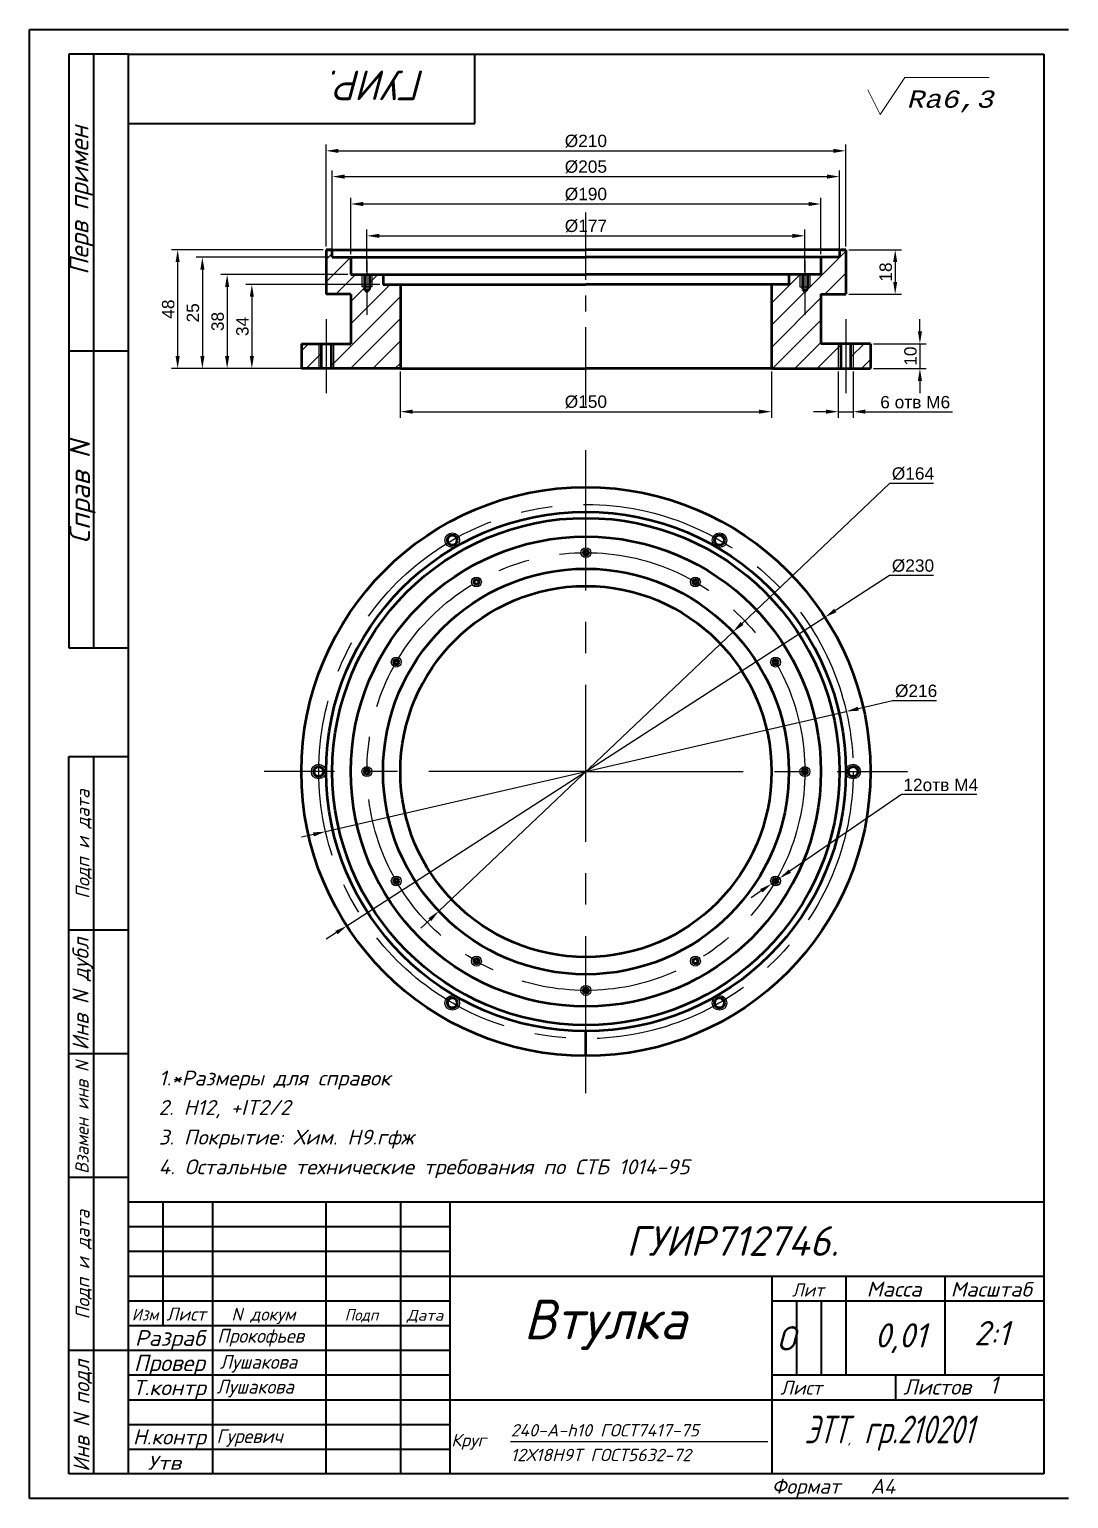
# Model space of a CAD drawing. Header units: millimetres. Extents: x 10739 to 32134, y 609 to 16625.
# Drawn here: x 28827.8 to 29037.8, y 2745.9 to 3042.9 of the extents above; entities that cross this region are included whole.
import ezdxf
from ezdxf.enums import TextEntityAlignment as Align

# ---------------------------------------------------------------- set-up
doc = ezdxf.new("R2010")
doc.units = ezdxf.units.MM
doc.linetypes.add('CENTER', pattern=[50.8, 31.75, -6.35, 6.35, -6.35])
doc.layers.add('1', color=2, linetype='Continuous')
doc.layers.add('разм', color=3, linetype='Continuous')
for name, color, linetype, lineweight in [('2', 1, 'Continuous', 60), ('разьеры', 10, 'Continuous', 25), ('тонкая-текст-02', 4, 'Continuous', 20)]:
    doc.layers.add(name, color=color, linetype=linetype, lineweight=lineweight)
doc.styles.add('6', font='cour.ttf', dxfattribs={"oblique": 15, "height": 3.5})
doc.styles.add('ADRF1', font='romans', dxfattribs={"oblique": 15})
doc.styles.add('ISOCPEUR', font='isocpeur.ttf', dxfattribs={"oblique": 15})
doc.styles.get("Standard").update_dxf_attribs({"font": 'arial.ttf'})
doc.dimstyles.new('ISO-25', dxfattribs={"dimtxt": 2.5, "dimasz": 2.5, "dimexe": 1.25, "dimexo": 0.625, "dimtad": 1, "dimtxsty": 'Standard', "dimcen": 2.5, "dimadec": 0, "dimazin": 0, "dimtfac": 1, "dimtmove": 0, "dimatfit": 3, "dimfxl": 1, "dimarcsym": 0})
doc.dimstyles.new('СВОЙ', dxfattribs={"dimtxt": 2.5, "dimasz": 2.5, "dimexe": 1.25, "dimexo": 0.625, "dimtad": 1, "dimtoh": 1, "dimtxsty": 'Standard', "dimcen": 2.5, "dimclrd": 256, "dimclre": 256, "dimadec": 0, "dimazin": 0, "dimtfac": 1, "dimtmove": 0, "dimatfit": 3, "dimfxl": 1, "dimarcsym": 0})
pattern_1 = [(45, (0, 3.2024), (-2.24506403, 2.24506403), [])]

# ---------------------------------------------------------------- blocks, each defined once
blk = doc.blocks.new('*D152')
at = {"layer": 'Defpoints', "color": 0, "lineweight": 25, "transparency": 16777216}
for p in [(28992.74, 3018.36), (28887.74, 2998.36), (28992.74, 2998.36)]:
    blk.add_point(p, dxfattribs=at)
at = {"layer": 'разьеры', "color": 0, "lineweight": -2, "transparency": 16777216}
for p, q in [((28887.74, 2998.99), (28887.74, 3019.61)), ((28890.24, 3018.36), (28990.24, 3018.36)), ((28992.74, 2998.99), (28992.74, 3019.61))]:
    blk.add_line(p, q, dxfattribs=at)
at = {"layer": 'разьеры', "color": 0, "lineweight": 25, "transparency": 16777216}
for points in [[(28890.24, 3018.77), (28890.24, 3017.94), (28887.74, 3018.36)], [(28990.24, 3018.77), (28990.24, 3017.94), (28992.74, 3018.36)]]:
    blk.add_solid(points, dxfattribs=at)
at = {"layer": 'разьеры', "color": 0, "lineweight": 25, "transparency": 16777216, "insert": (28940.24, 3020.33), "char_height": 2.5, "attachment_point": 5}
blk.add_mtext('%%C210', dxfattribs=at)
blk = doc.blocks.new('*D153')
at = {"layer": 'Defpoints', "color": 0, "lineweight": 25, "transparency": 16777216}
for p in [(28988.55, 2924.08), (28891.94, 2861.69)]:
    blk.add_point(p, dxfattribs=at)
at = {"layer": 'разьеры', "lineweight": -2, "transparency": 16777216}
for p, q in [((29001.6, 2932.51), (28990.65, 2925.44)), ((29010.46, 2932.51), (29001.6, 2932.51)), ((28891.94, 2861.69), (28988.55, 2924.08)), ((28889.84, 2860.33), (28887.74, 2858.98))]:
    blk.add_line(p, q, dxfattribs=at)
at = {"layer": 'разьеры', "lineweight": 25, "transparency": 16777216}
for points in [[(28990.42, 2925.79), (28990.87, 2925.09), (28988.55, 2924.08)], [(28889.62, 2860.68), (28890.07, 2859.98), (28891.94, 2861.69)]]:
    blk.add_solid(points, dxfattribs=at)
at = {"layer": 'разьеры', "color": 0, "lineweight": 25, "transparency": 16777216, "insert": (29006.34, 2934.48), "char_height": 2.5, "attachment_point": 5}
blk.add_mtext('%%C230', dxfattribs=at)
blk = doc.blocks.new('*D154')
at = {"layer": 'Defpoints', "color": 0, "lineweight": 25, "transparency": 16777216}
for p in [(28991.24, 2974.36), (28994.24, 2974.36), (28994.24, 2965.63)]:
    blk.add_point(p, dxfattribs=at)
at = {"layer": 'разьеры', "color": 0, "lineweight": -2, "transparency": 16777216}
for p, q in [((28991.24, 2973.74), (28991.24, 2964.38)), ((28994.24, 2973.74), (28994.24, 2964.38)), ((28988.74, 2965.63), (28986.24, 2965.63)), ((28991.24, 2965.63), (28994.24, 2965.63)), ((28996.74, 2965.63), (29014.34, 2965.63))]:
    blk.add_line(p, q, dxfattribs=at)
at = {"layer": 'разьеры', "color": 0, "lineweight": 25, "transparency": 16777216}
for points in [[(28988.74, 2966.05), (28988.74, 2965.22), (28991.24, 2965.63)], [(28996.74, 2966.05), (28996.74, 2965.22), (28994.24, 2965.63)]]:
    blk.add_solid(points, dxfattribs=at)
at = {"layer": 'разьеры', "color": 0, "lineweight": 25, "transparency": 16777216, "insert": (29006.79, 2967.54), "char_height": 2.5, "attachment_point": 5}
blk.add_mtext('6 отв М6', dxfattribs=at)
blk = doc.blocks.new('*U156')
at = {"lineweight": 25}
blk.add_circle((0, 0), 1.48, dxfattribs=at)
at = {"lineweight": 60}
blk.add_circle((0, 0), 1, dxfattribs=at)
blk = doc.blocks.new('*U157')
at = {"color": 0, "linetype": 'ByBlock', "lineweight": -2, "transparency": 16777216}
for p, rotation in [((28913.24, 2939.65), 120), ((28967.24, 2939.65), 60.00000000000001), ((28886.24, 2892.88), 180), ((28913.24, 2846.12), 240), ((28967.24, 2846.12), 299.9999999999999)]:
    blk.add_blockref('*U156', p, dxfattribs=dict(at, rotation=rotation))
blk.add_blockref('*U156', (28994.24, 2892.88), dxfattribs=at)
blk = doc.blocks.new('*D158')
at = {"layer": 'Defpoints', "color": 0, "lineweight": 25, "transparency": 16777216}
for p in [(28992.74, 2998.36), (28992.74, 2989.36), (29002.74, 2989.36)]:
    blk.add_point(p, dxfattribs=at)
at = {"layer": 'разьеры', "color": 0, "lineweight": -2, "transparency": 16777216}
for p, q in [((28993.37, 2998.36), (29003.99, 2998.36)), ((29002.74, 2995.86), (29002.74, 2991.86)), ((28993.37, 2989.36), (29003.99, 2989.36))]:
    blk.add_line(p, q, dxfattribs=at)
at = {"layer": 'разьеры', "color": 0, "lineweight": 25, "transparency": 16777216}
for points in [[(29002.33, 2995.86), (29003.16, 2995.86), (29002.74, 2998.36)], [(29002.33, 2991.86), (29003.16, 2991.86), (29002.74, 2989.36)]]:
    blk.add_solid(points, dxfattribs=at)
at = {"layer": 'разьеры', "color": 0, "lineweight": 25, "transparency": 16777216, "insert": (29000.84, 2993.86), "char_height": 2.5, "attachment_point": 5, "rotation": 90}
blk.add_mtext('18', dxfattribs=at)
blk = doc.blocks.new('*D159')
at = {"layer": 'Defpoints', "color": 0, "lineweight": 25, "transparency": 16777216}
for p in [(28997.74, 2979.36), (28997.74, 2974.36), (29007.74, 2974.36)]:
    blk.add_point(p, dxfattribs=at)
at = {"layer": 'разьеры', "color": 0, "lineweight": -2, "transparency": 16777216}
for p, q in [((29007.74, 2981.86), (29007.74, 2984.36)), ((28998.37, 2979.36), (29008.99, 2979.36)), ((29007.74, 2979.36), (29007.74, 2974.36)), ((28998.37, 2974.36), (29008.99, 2974.36)), ((29007.74, 2971.86), (29007.74, 2969.36))]:
    blk.add_line(p, q, dxfattribs=at)
at = {"layer": 'разьеры', "color": 0, "lineweight": 25, "transparency": 16777216}
for points in [[(29007.33, 2981.86), (29008.16, 2981.86), (29007.74, 2979.36)], [(29007.33, 2971.86), (29008.16, 2971.86), (29007.74, 2974.36)]]:
    blk.add_solid(points, dxfattribs=at)
at = {"layer": 'разьеры', "color": 0, "lineweight": 25, "transparency": 16777216, "insert": (29005.84, 2976.86), "char_height": 2.5, "attachment_point": 5, "rotation": 90}
blk.add_mtext('10', dxfattribs=at)
blk = doc.blocks.new('*D160')
at = {"layer": 'Defpoints', "color": 0, "lineweight": 25, "transparency": 16777216}
for p in [(28887.74, 2998.36), (28857.74, 2974.36), (28887.74, 2974.36)]:
    blk.add_point(p, dxfattribs=at)
at = {"layer": 'разьеры', "color": 0, "lineweight": -2, "transparency": 16777216}
for p, q in [((28887.12, 2998.36), (28856.49, 2998.36)), ((28857.74, 2995.86), (28857.74, 2976.86)), ((28887.12, 2974.36), (28856.49, 2974.36))]:
    blk.add_line(p, q, dxfattribs=at)
at = {"layer": 'разьеры', "color": 0, "lineweight": 25, "transparency": 16777216}
for points in [[(28857.33, 2995.86), (28858.16, 2995.86), (28857.74, 2998.36)], [(28857.33, 2976.86), (28858.16, 2976.86), (28857.74, 2974.36)]]:
    blk.add_solid(points, dxfattribs=at)
at = {"layer": 'разьеры', "color": 0, "lineweight": 25, "transparency": 16777216, "insert": (28855.84, 2986.36), "char_height": 2.5, "attachment_point": 5, "rotation": 90}
blk.add_mtext('48', dxfattribs=at)
blk = doc.blocks.new('*D162')
at = {"layer": 'Defpoints', "color": 0, "lineweight": 25, "transparency": 16777216}
for p in [(28991.49, 3013.15), (28888.99, 2996.86), (28991.49, 2996.86)]:
    blk.add_point(p, dxfattribs=at)
at = {"layer": 'разьеры', "color": 0, "lineweight": -2, "transparency": 16777216}
for p, q in [((28888.99, 2997.49), (28888.99, 3014.4)), ((28891.49, 3013.15), (28988.99, 3013.15)), ((28991.49, 2997.49), (28991.49, 3014.4))]:
    blk.add_line(p, q, dxfattribs=at)
at = {"layer": 'разьеры', "color": 0, "lineweight": 25, "transparency": 16777216}
for points in [[(28891.49, 3013.57), (28891.49, 3012.74), (28888.99, 3013.15)], [(28988.99, 3013.57), (28988.99, 3012.74), (28991.49, 3013.15)]]:
    blk.add_solid(points, dxfattribs=at)
at = {"layer": 'разьеры', "color": 0, "lineweight": 25, "transparency": 16777216, "insert": (28940.24, 3015.13), "char_height": 2.5, "attachment_point": 5}
blk.add_mtext('%%C205', dxfattribs=at)
blk = doc.blocks.new('*D163')
at = {"layer": 'Defpoints', "color": 0, "lineweight": 25, "transparency": 16777216}
for p in [(28987.74, 3007.62), (28892.74, 2996.86), (28987.74, 2996.86)]:
    blk.add_point(p, dxfattribs=at)
at = {"layer": 'разьеры', "color": 0, "lineweight": -2, "transparency": 16777216}
for p, q in [((28892.74, 2997.49), (28892.74, 3008.87)), ((28987.74, 2997.49), (28987.74, 3008.87)), ((28895.24, 3007.62), (28985.24, 3007.62))]:
    blk.add_line(p, q, dxfattribs=at)
at = {"layer": 'разьеры', "color": 0, "lineweight": 25, "transparency": 16777216}
for points in [[(28895.24, 3008.03), (28895.24, 3007.2), (28892.74, 3007.62)], [(28985.24, 3008.03), (28985.24, 3007.2), (28987.74, 3007.62)]]:
    blk.add_solid(points, dxfattribs=at)
at = {"layer": 'разьеры', "color": 0, "lineweight": 25, "transparency": 16777216, "insert": (28940.24, 3009.59), "char_height": 2.5, "attachment_point": 5}
blk.add_mtext('%%C190', dxfattribs=at)
blk = doc.blocks.new('*D164')
at = {"layer": 'Defpoints', "color": 0, "lineweight": 25, "transparency": 16777216}
for p in [(28888.99, 2996.86), (28862.74, 2974.36), (28889.24, 2974.36)]:
    blk.add_point(p, dxfattribs=at)
at = {"layer": 'разьеры', "color": 0, "lineweight": -2, "transparency": 16777216}
for p, q in [((28888.37, 2996.86), (28861.49, 2996.86)), ((28862.74, 2994.36), (28862.74, 2976.86)), ((28888.62, 2974.36), (28861.49, 2974.36))]:
    blk.add_line(p, q, dxfattribs=at)
at = {"layer": 'разьеры', "color": 0, "lineweight": 25, "transparency": 16777216}
for points in [[(28862.33, 2994.36), (28863.16, 2994.36), (28862.74, 2996.86)], [(28862.33, 2976.86), (28863.16, 2976.86), (28862.74, 2974.36)]]:
    blk.add_solid(points, dxfattribs=at)
at = {"layer": 'разьеры', "color": 0, "lineweight": 25, "transparency": 16777216, "insert": (28860.84, 2985.61), "char_height": 2.5, "attachment_point": 5, "rotation": 90}
blk.add_mtext('25', dxfattribs=at)
blk = doc.blocks.new('*D165')
at = {"layer": 'Defpoints', "color": 0, "lineweight": 25, "transparency": 16777216}
for p in [(28892.74, 2993.36), (28867.74, 2974.36), (28892.74, 2974.36)]:
    blk.add_point(p, dxfattribs=at)
at = {"layer": 'разьеры', "color": 0, "lineweight": -2, "transparency": 16777216}
for p, q in [((28892.12, 2993.36), (28866.49, 2993.36)), ((28867.74, 2990.86), (28867.74, 2976.86)), ((28892.12, 2974.36), (28866.49, 2974.36))]:
    blk.add_line(p, q, dxfattribs=at)
at = {"layer": 'разьеры', "color": 0, "lineweight": 25, "transparency": 16777216}
for points in [[(28867.33, 2990.86), (28868.16, 2990.86), (28867.74, 2993.36)], [(28867.33, 2976.86), (28868.16, 2976.86), (28867.74, 2974.36)]]:
    blk.add_solid(points, dxfattribs=at)
at = {"layer": 'разьеры', "color": 0, "lineweight": 25, "transparency": 16777216, "insert": (28865.84, 2983.86), "char_height": 2.5, "attachment_point": 5, "rotation": 90}
blk.add_mtext('38', dxfattribs=at)
blk = doc.blocks.new('*D166')
at = {"layer": 'Defpoints', "color": 0, "lineweight": 25, "transparency": 16777216}
for p in [(28899.24, 2991.36), (28872.74, 2974.36), (28899.24, 2974.36)]:
    blk.add_point(p, dxfattribs=at)
at = {"layer": 'разьеры', "color": 0, "lineweight": -2, "transparency": 16777216}
for p, q in [((28898.62, 2991.36), (28871.49, 2991.36)), ((28872.74, 2988.86), (28872.74, 2976.86)), ((28898.62, 2974.36), (28871.49, 2974.36))]:
    blk.add_line(p, q, dxfattribs=at)
at = {"layer": 'разьеры', "color": 0, "lineweight": 25, "transparency": 16777216}
for points in [[(28872.33, 2988.86), (28873.16, 2988.86), (28872.74, 2991.36)], [(28872.33, 2976.86), (28873.16, 2976.86), (28872.74, 2974.36)]]:
    blk.add_solid(points, dxfattribs=at)
at = {"layer": 'разьеры', "color": 0, "lineweight": 25, "transparency": 16777216, "insert": (28870.84, 2982.86), "char_height": 2.5, "attachment_point": 5, "rotation": 90}
blk.add_mtext('34', dxfattribs=at)
blk = doc.blocks.new('*D167')
at = {"layer": 'Defpoints', "color": 0, "lineweight": 25, "transparency": 16777216}
for p in [(28984.49, 3001.18), (28895.99, 2993.36), (28984.49, 2993.36)]:
    blk.add_point(p, dxfattribs=at)
at = {"layer": 'разьеры', "color": 0, "lineweight": -2, "transparency": 16777216}
for p, q in [((28895.99, 2993.99), (28895.99, 3002.43)), ((28898.49, 3001.18), (28981.99, 3001.18)), ((28984.49, 2993.99), (28984.49, 3002.43))]:
    blk.add_line(p, q, dxfattribs=at)
at = {"layer": 'разьеры', "color": 0, "lineweight": 25, "transparency": 16777216}
for points in [[(28898.49, 3001.59), (28898.49, 3000.76), (28895.99, 3001.18)], [(28981.99, 3001.59), (28981.99, 3000.76), (28984.49, 3001.18)]]:
    blk.add_solid(points, dxfattribs=at)
at = {"layer": 'разьеры', "color": 0, "lineweight": 25, "transparency": 16777216, "insert": (28940.24, 3003.15), "char_height": 2.5, "attachment_point": 5}
blk.add_mtext('%%C177', dxfattribs=at)
blk = doc.blocks.new('*D168')
at = {"layer": 'Defpoints', "color": 0, "lineweight": 25, "transparency": 16777216}
for p in [(28992.86, 2905.03), (28887.63, 2880.74)]:
    blk.add_point(p, dxfattribs=at)
at = {"layer": 'разьеры', "lineweight": -2, "transparency": 16777216}
for p, q in [((28887.63, 2880.74), (28992.86, 2905.03)), ((29002.22, 2907.19), (28995.3, 2905.59)), ((29011.09, 2907.19), (29002.22, 2907.19)), ((28885.19, 2880.18), (28882.76, 2879.62))]:
    blk.add_line(p, q, dxfattribs=at)
at = {"layer": 'разьеры', "lineweight": 25, "transparency": 16777216}
for points in [[(28995.2, 2905.99), (28995.39, 2905.18), (28992.86, 2905.03)], [(28885.1, 2880.58), (28885.29, 2879.77), (28887.63, 2880.74)]]:
    blk.add_solid(points, dxfattribs=at)
at = {"layer": 'разьеры', "color": 0, "lineweight": 25, "transparency": 16777216, "insert": (29006.97, 2909.16), "char_height": 2.5, "attachment_point": 5}
blk.add_mtext('%%C216', dxfattribs=at)
blk = doc.blocks.new('*D169')
at = {"layer": 'Defpoints', "color": 0, "lineweight": 25, "transparency": 16777216}
for p in [(28977.74, 2870.19), (28979.39, 2871.33)]:
    blk.add_point(p, dxfattribs=at)
at = {"layer": 'разьеры', "lineweight": -2, "transparency": 16777216}
for p, q in [((29004.05, 2888.27), (28981.45, 2872.74)), ((29019.23, 2888.27), (29004.05, 2888.27)), ((28977.74, 2870.19), (28979.39, 2871.33)), ((28975.68, 2868.78), (28973.62, 2867.36))]:
    blk.add_line(p, q, dxfattribs=at)
at = {"layer": 'разьеры', "lineweight": 25, "transparency": 16777216}
for points in [[(28981.22, 2873.08), (28981.69, 2872.4), (28979.39, 2871.33)], [(28975.45, 2869.12), (28975.92, 2868.43), (28977.74, 2870.19)]]:
    blk.add_solid(points, dxfattribs=at)
at = {"layer": 'разьеры', "color": 0, "lineweight": 25, "transparency": 16777216, "insert": (29011.95, 2890.17), "char_height": 2.5, "attachment_point": 5}
blk.add_mtext('12отв М4', dxfattribs=at)
blk = doc.blocks.new('*D171')
at = {"layer": 'Defpoints', "color": 0, "lineweight": 25, "transparency": 16777216}
for p in [(28969.98, 2921.11), (28910.51, 2864.66)]:
    blk.add_point(p, dxfattribs=at)
at = {"layer": 'разьеры', "lineweight": -2, "transparency": 16777216}
for p, q in [((29001.6, 2951.12), (28971.79, 2922.83)), ((29010.46, 2951.12), (29001.6, 2951.12)), ((28910.51, 2864.66), (28969.98, 2921.11)), ((28908.69, 2862.94), (28906.88, 2861.22))]:
    blk.add_line(p, q, dxfattribs=at)
at = {"layer": 'разьеры', "lineweight": 25, "transparency": 16777216}
for points in [[(28971.51, 2923.13), (28972.08, 2922.53), (28969.98, 2921.11)], [(28908.41, 2863.24), (28908.98, 2862.63), (28910.51, 2864.66)]]:
    blk.add_solid(points, dxfattribs=at)
at = {"layer": 'разьеры', "color": 0, "lineweight": 25, "transparency": 16777216, "insert": (29006.34, 2953.09), "char_height": 2.5, "attachment_point": 5}
blk.add_mtext('%%C164', dxfattribs=at)
blk = doc.blocks.new('*U172')
at = {"lineweight": 25}
blk.add_circle((0, 0), 1, dxfattribs=at)
at = {"lineweight": 60}
blk.add_circle((0, 0), 0.5, dxfattribs=at)
blk = doc.blocks.new('*U173')
at = {"color": 0, "linetype": 'ByBlock', "lineweight": -2, "transparency": 16777216}
for p, rotation in [((28940.24, 2937.13), 89.99999999999997), ((28918.12, 2931.21), 119.9999999999999), ((28962.37, 2931.21), 59.99999999999997), ((28901.92, 2915.01), 149.9999999999999), ((28978.57, 2915.01), 29.99999999999999), ((28895.99, 2892.88), 180), ((28901.92, 2870.76), 209.9999999999999), ((28978.57, 2870.76), 329.9999999999998), ((28918.12, 2854.56), 239.9999999999999), ((28962.37, 2854.56), 299.9999999999998), ((28940.24, 2848.63), 269.9999999999999)]:
    blk.add_blockref('*U172', p, dxfattribs=dict(at, rotation=rotation))
blk.add_blockref('*U172', (28984.49, 2892.88), dxfattribs=at)
blk = doc.blocks.new('*D233')
at = {"layer": 'Defpoints', "color": 0, "lineweight": 25, "transparency": 16777216}
for p in [(28902.74, 2974.36), (28977.74, 2974.36), (28977.74, 2965.63)]:
    blk.add_point(p, dxfattribs=at)
at = {"layer": 'разьеры', "lineweight": -2, "transparency": 16777216}
for p, q in [((28902.74, 2973.74), (28902.74, 2964.38)), ((28977.74, 2973.74), (28977.74, 2964.38)), ((28905.24, 2965.63), (28975.24, 2965.63))]:
    blk.add_line(p, q, dxfattribs=at)
at = {"layer": 'разьеры', "lineweight": 25, "transparency": 16777216}
for points in [[(28905.24, 2966.05), (28905.24, 2965.22), (28902.74, 2965.63)], [(28975.24, 2966.05), (28975.24, 2965.22), (28977.74, 2965.63)]]:
    blk.add_solid(points, dxfattribs=at)
at = {"layer": 'разьеры', "color": 0, "lineweight": 25, "transparency": 16777216, "insert": (28940.24, 2967.61), "char_height": 2.5, "attachment_point": 5}
blk.add_mtext('%%C150', dxfattribs=at)

msp = doc.modelspace()

# ---------------------------------------------------------------- hatches: boundary and pattern name
at = {"lineweight": 25}
h = msp.add_hatch(dxfattribs=at)
h.set_pattern_fill('ANSI31', color=256)
h.set_pattern_definition(pattern_1)
h.paths.add_polyline_path([(28887.74478, 2998.36314), (28888.99478, 2998.36314), (28888.99478, 2996.86314), (28892.74478, 2996.86314), (28892.74478, 2993.36314), (28894.99478, 2993.36314), (28894.99478, 2990.86314), (28895.49478, 2990.86314), (28895.49478, 2990.37035), (28895.99478, 2989.87756), (28896.49478, 2990.37035), (28896.49478, 2990.86314), (28896.99478, 2990.86314), (28896.99478, 2993.36314), (28899.24478, 2993.36314), (28899.24478, 2991.36314), (28902.74478, 2991.36314), (28902.74478, 2974.36314), (28889.24478, 2974.36314), (28889.24478, 2979.36314), (28892.74478, 2979.36314), (28892.74478, 2989.36314), (28887.74478, 2989.36314)])
h.paths.add_polyline_path([(28894.99478, 2993.36314), (28895.49478, 2993.36314), (28895.49478, 2990.86314), (28894.99478, 2990.86314)], flags=17)
h.paths.add_polyline_path([(28896.49478, 2993.36314), (28896.99478, 2993.36314), (28896.99478, 2990.86314), (28896.49478, 2990.86314)], flags=17)
h.paths.add_polyline_path([(28882.74478, 2979.36314), (28886.24478, 2979.36314), (28886.24478, 2974.36314), (28882.74478, 2974.36314)])
h.paths.add_polyline_path([(28886.24478, 2979.36314), (28886.74478, 2979.36314), (28886.74478, 2974.36314), (28886.24478, 2974.36314)])
h.paths.add_polyline_path([(28888.74478, 2979.36314), (28889.24478, 2979.36314), (28889.24478, 2974.36314), (28888.74478, 2974.36314)], flags=17)
h = msp.add_hatch(dxfattribs=at)
h.set_pattern_fill('ANSI31', color=256)
h.set_pattern_definition(pattern_1)
h.paths.add_polyline_path([(28992.74478, 2998.36314), (28991.49478, 2998.36314), (28991.49478, 2996.86314), (28987.74478, 2996.86314), (28987.74478, 2993.36314), (28985.49478, 2993.36314), (28985.49478, 2990.86314), (28984.99478, 2990.86314), (28984.99478, 2990.37035), (28984.49478, 2989.87756), (28983.99478, 2990.37035), (28983.99478, 2990.86314), (28983.49478, 2990.86314), (28983.49478, 2993.36314), (28981.24478, 2993.36314), (28981.24478, 2991.36314), (28977.74478, 2991.36314), (28977.74478, 2974.36314), (28991.24478, 2974.36314), (28991.24478, 2979.36314), (28987.74478, 2979.36314), (28987.74478, 2989.36314), (28992.74478, 2989.36314)])
h.paths.add_polyline_path([(28985.49478, 2993.36314), (28984.99478, 2993.36314), (28984.99478, 2990.86314), (28985.49478, 2990.86314)], flags=17)
h.paths.add_polyline_path([(28983.99478, 2993.36314), (28983.49478, 2993.36314), (28983.49478, 2990.86314), (28983.99478, 2990.86314)], flags=17)
h.paths.add_polyline_path([(28997.74478, 2979.36314), (28994.24478, 2979.36314), (28994.24478, 2974.36314), (28997.74478, 2974.36314)])
h.paths.add_polyline_path([(28994.24478, 2979.36314), (28993.74478, 2979.36314), (28993.74478, 2974.36314), (28994.24478, 2974.36314)])
h.paths.add_polyline_path([(28991.74478, 2979.36314), (28991.24478, 2979.36314), (28991.24478, 2974.36314), (28991.74478, 2974.36314)], flags=17)

# ---------------------------------------------------------------- linework, layer by layer
at = {"color": 0, "lineweight": 40}
for p, q in [((28827.78647, 2745.9101), (28827.78647, 3042.9101)), ((28827.78647, 3042.9101), (29037.78647, 3042.9101)), ((28847.78647, 3037.9101), (28835.78647, 3037.9101)), ((28835.78647, 3037.9101), (28835.78647, 2917.9101)), ((28840.78647, 2917.9101), (28840.78647, 3037.9101)), ((28847.78647, 2750.9101), (28847.78647, 3037.9101)), ((28847.78647, 3037.9101), (29032.78647, 3037.9101)), ((28917.78647, 3023.9101), (28917.78647, 3037.9101)), ((29032.78647, 3037.9101), (29032.78647, 2750.9101)), ((28847.78647, 3023.9101), (28917.78647, 3023.9101)), ((28835.78647, 2977.9101), (28847.78647, 2977.9101)), ((28835.78647, 2917.9101), (28847.78647, 2917.9101)), ((28835.78647, 2750.9101), (28835.78647, 2895.9101)), ((28835.78647, 2895.9101), (28847.78647, 2895.9101)), ((28840.78647, 2750.9101), (28840.78647, 2895.9101)), ((28835.78647, 2860.9101), (28847.78647, 2860.9101)), ((28835.78647, 2835.9101), (28847.78647, 2835.9101)), ((28835.78647, 2810.9101), (28847.78647, 2810.9101)), ((28847.78647, 2805.9101), (29032.78647, 2805.9101)), ((28854.78647, 2780.9101), (28854.78647, 2805.9101)), ((28864.78647, 2805.9101), (28864.78647, 2750.9101)), ((28887.78647, 2750.9101), (28887.78647, 2805.9101)), ((28902.78647, 2805.9101), (28902.78647, 2750.9101)), ((28912.78647, 2750.9101), (28912.78647, 2805.9101)), ((28847.78647, 2800.9101), (28912.78647, 2800.9101)), ((28847.78647, 2795.9101), (28912.78647, 2795.9101)), ((28847.78647, 2790.9101), (28912.78647, 2790.9101)), ((28912.78647, 2790.9101), (29032.78647, 2790.9101)), ((28977.78647, 2790.9101), (28977.78647, 2750.9101)), ((28992.78647, 2790.9101), (28992.78647, 2770.9101)), ((29012.78647, 2790.9101), (29012.78647, 2770.9101)), ((28847.78647, 2785.9101), (28912.78647, 2785.9101)), ((28977.78647, 2785.9101), (29032.78647, 2785.9101)), ((28982.78647, 2785.9101), (28982.78647, 2770.9101)), ((28987.78647, 2785.9101), (28987.78647, 2770.9101)), ((28847.78647, 2780.9101), (28912.78647, 2780.9101)), ((28835.78647, 2775.9101), (28847.78647, 2775.9101)), ((28847.78647, 2775.9101), (28912.78647, 2775.9101)), ((28847.78647, 2770.9101), (28912.78647, 2770.9101)), ((28977.78647, 2770.9101), (29032.78647, 2770.9101)), ((29002.78647, 2770.9101), (29002.78647, 2765.9101)), ((28847.78647, 2765.9101), (28912.78647, 2765.9101)), ((28912.78647, 2765.9101), (29032.78647, 2765.9101)), ((28847.78647, 2760.9101), (28912.78647, 2760.9101)), ((28847.78647, 2755.9101), (28912.78647, 2755.9101)), ((28847.78647, 2750.9101), (28835.78647, 2750.9101)), ((29032.78647, 2750.9101), (28847.78647, 2750.9101)), ((29037.78647, 2745.9101), (28827.78647, 2745.9101))]:
    msp.add_line(p, q, dxfattribs=at)
at = {"linetype": 'CENTER', "lineweight": 25, "ltscale": 0.5}
for p, q in [((28940.24478, 2966.86314), (28940.24478, 3005.86314)), ((28887.74478, 2984.36314), (28887.74478, 2969.36314)), ((28992.74478, 2984.36314), (28992.74478, 2969.36314))]:
    msp.add_line(p, q, dxfattribs=at)
at = {"lineweight": 50}
for p, q in [((28887.74478, 2998.36314), (28888.74478, 2998.36314)), ((28888.99478, 2998.36314), (28887.74478, 2998.36314)), ((28887.74478, 2998.36314), (28887.74478, 2989.36314)), ((28888.99478, 2998.36314), (28940.24478, 2998.36314)), ((28888.99478, 2996.86314), (28888.99478, 2998.36314)), ((28888.99478, 2996.86314), (28892.74478, 2996.86314)), ((28888.99478, 2996.86314), (28892.74478, 2996.86314)), ((28892.74478, 2996.86314), (28892.74478, 2993.36314)), ((28892.74478, 2996.86314), (28940.24478, 2996.86314)), ((28991.49478, 2998.36314), (28940.24478, 2998.36314)), ((28987.74478, 2996.86314), (28940.24478, 2996.86314)), ((28991.49478, 2996.86314), (28987.74478, 2996.86314)), ((28991.49478, 2996.86314), (28987.74478, 2996.86314)), ((28987.74478, 2996.86314), (28987.74478, 2993.36314)), ((28991.49478, 2998.36314), (28992.74478, 2998.36314)), ((28991.49478, 2998.36314), (28991.49478, 2996.86314)), ((28991.49478, 2998.36314), (28991.49478, 2996.86314)), ((28992.74478, 2998.36314), (28992.74478, 2989.36314)), ((28892.74478, 2993.36314), (28899.24478, 2993.36314)), ((28895.49478, 2993.36314), (28895.49478, 2990.37035)), ((28896.49478, 2993.36314), (28896.49478, 2990.86314)), ((28896.49478, 2990.86314), (28896.49478, 2990.37035)), ((28899.24478, 2993.36314), (28899.24478, 2991.36314)), ((28899.24478, 2993.36314), (28940.24478, 2993.36314)), ((28899.24478, 2991.36314), (28902.74478, 2991.36314)), ((28902.74478, 2991.36314), (28902.74478, 2974.36314)), ((28902.74478, 2991.36314), (28940.24478, 2991.36314)), ((28981.24478, 2993.36314), (28940.24478, 2993.36314)), ((28977.74478, 2991.36314), (28940.24478, 2991.36314)), ((28981.24478, 2991.36314), (28977.74478, 2991.36314)), ((28977.74478, 2991.36314), (28977.74478, 2974.36314)), ((28987.74478, 2993.36314), (28981.24478, 2993.36314)), ((28981.24478, 2993.36314), (28981.24478, 2991.36314)), ((28983.99478, 2993.36314), (28983.99478, 2990.86314)), ((28983.99478, 2990.86314), (28983.99478, 2990.37035)), ((28984.99478, 2993.36314), (28984.99478, 2990.37035)), ((28892.74478, 2989.36314), (28887.74478, 2989.36314)), ((28892.74478, 2989.36314), (28892.74478, 2979.36314)), ((28895.99478, 2989.87756), (28895.49478, 2990.37035)), ((28896.49478, 2990.37035), (28895.99478, 2989.87756)), ((28983.99478, 2990.37035), (28984.49478, 2989.87756)), ((28984.49478, 2989.87756), (28984.99478, 2990.37035)), ((28987.74478, 2989.36314), (28992.74478, 2989.36314)), ((28987.74478, 2989.36314), (28987.74478, 2979.36314)), ((28882.74478, 2979.36314), (28892.74478, 2979.36314)), ((28882.74478, 2979.36314), (28882.74478, 2974.36314)), ((28997.74478, 2979.36314), (28987.74478, 2979.36314)), ((28997.74478, 2979.36314), (28997.74478, 2974.36314)), ((28902.74478, 2974.36314), (28882.74478, 2974.36314)), ((28902.74478, 2974.36314), (28940.24478, 2974.36314)), ((28977.74478, 2974.36314), (28940.24478, 2974.36314)), ((28977.74478, 2974.36314), (28997.74478, 2974.36314)), ((28940.24478, 2835.3837), (28940.24478, 2840.3837))]:
    msp.add_line(p, q, dxfattribs=at)
at = {"lineweight": 60}
msp.add_line((28992.74478, 2998.36314), (28991.74478, 2998.36314), dxfattribs=at)
at = {"linetype": 'CENTER', "lineweight": 25}
for p, q in [((28895.99478, 2996.17751), (28895.99478, 2985.21688)), ((28984.49478, 2996.17751), (28984.49478, 2985.21688)), ((28940.24478, 2827.8837), (28940.24478, 2957.8837)), ((28940.24478, 2892.8837), (28875.24478, 2892.8837)), ((28940.24478, 2892.8837), (29005.24478, 2892.8837))]:
    msp.add_line(p, q, dxfattribs=at)
at = {"lineweight": 25}
for p, q in [((28896.99478, 2990.86314), (28894.99478, 2990.86314)), ((28983.49478, 2990.86314), (28985.49478, 2990.86314))]:
    msp.add_line(p, q, dxfattribs=at)
at = {"lineweight": 50}
for radius in [57.5, 52.5, 51.25, 47.5, 41, 37.5]:
    msp.add_circle((28940.24478, 2892.8837), radius, dxfattribs=at)
at = {"linetype": 'CENTER', "lineweight": 25}
for radius in [54, 44.25]:
    msp.add_circle((28940.24478, 2892.8837), radius, dxfattribs=at)
at = {"layer": '1', "color": 7}
for p, q in [((28894.99478, 2993.36314), (28894.99478, 2990.86314)), ((28896.99478, 2993.36314), (28896.99478, 2990.86314)), ((28983.49478, 2993.36314), (28983.49478, 2990.86314)), ((28985.49478, 2993.36314), (28985.49478, 2990.86314))]:
    msp.add_line(p, q, dxfattribs=at)
at = {"layer": '1', "color": 7, "lineweight": 50}
for p, q in [((28886.74478, 2979.36314), (28886.74478, 2974.36314)), ((28888.74478, 2979.36314), (28888.74478, 2974.36314)), ((28991.74478, 2979.36314), (28991.74478, 2974.36314)), ((28993.74478, 2979.36314), (28993.74478, 2974.36314))]:
    msp.add_line(p, q, dxfattribs=at)
at = {"layer": '2', "color": 7, "lineweight": 50}
for p, q in [((28894.49478, 2993.36314), (28897.49478, 2993.36314)), ((28985.99478, 2993.36314), (28982.99478, 2993.36314))]:
    msp.add_line(p, q, dxfattribs=at)
at = {"layer": '2', "color": 7, "lineweight": 25}
for p, q in [((28886.24478, 2979.36314), (28886.24478, 2974.36314)), ((28889.24478, 2979.36314), (28889.24478, 2974.36314)), ((28991.24478, 2979.36314), (28991.24478, 2974.36314)), ((28994.24478, 2979.36314), (28994.24478, 2974.36314))]:
    msp.add_line(p, q, dxfattribs=at)
at = {"layer": 'разм', "color": 7}
msp.add_line((28925.03265, 2757.47774), (28977.03265, 2757.47774), dxfattribs=at)
at = {"layer": 'тонкая-текст-02', "color": 7, "lineweight": 20}
for p, q in [((28999.72118, 3025.67292), (29004.72118, 3033.17292)), ((29004.72118, 3033.17292), (29021.72118, 3033.17292)), ((28997.22118, 3030.67292), (28999.72118, 3025.67292))]:
    msp.add_line(p, q, dxfattribs=at)

# ---------------------------------------------------------------- block references
at = {"lineweight": 25}
for name in ['*U157', '*U173']:
    msp.add_blockref(name, (0, 0), dxfattribs=at)

# ---------------------------------------------------------------- texts
at = {"color": 0, "lineweight": 40, "style": 'ISOCPEUR', "oblique": 15}
for s, height, p, p2 in [('Перв примен', 3.8523497, (28839.72638, 2993.31442), (28839.72638, 3023.36274)), ('Подп и дата', 2.7654263, (28839.93299, 2867.13414), (28839.93299, 2889.25755)), ('Инв N дубл', 3.250918, (28839.75314, 2836.50351), (28839.75314, 2859.25994)), ('Взамен инв N', 2.6615702, (28839.75314, 2811.55155), (28839.75314, 2834.30797)), ('Подп и дата', 2.7654263, (28839.93299, 2782.13414), (28839.93299, 2804.25755)), ('Инв N подл', 3.229948, (28839.93299, 2751.32128), (28839.93299, 2773.93092))]:
    msp.add_text(s, height=height, rotation=90, dxfattribs=at).set_placement(p, p2, align=Align.ALIGNED)
at = {"color": 0, "style": 'ISOCPEUR', "oblique": 15}
msp.add_text('Справ N', height=4.153739, rotation=90, dxfattribs=at).set_placement((28840.03863, 2938.96229), (28840.03863, 2959.73099), align=Align.ALIGNED)
at = {"color": 0, "lineweight": 40, "style": 'ISOCPEUR', "oblique": 15}
for s, height, p, p2 in [('Лит', 2.688645, (28981.88745, 2786.75056), (28988.3402, 2786.75056)), ('Масса', 3.01234, (28996.94386, 2786.75056), (29008.08952, 2786.75056)), ('Масштаб', 2.933068, (29013.94227, 2786.75056), (29030.36745, 2786.75056)), ('Изм', 2.38948, (28848.47237, 2781.91192), (28853.8487, 2781.91192)), ('Лист', 2.654978, (28855.46461, 2781.89103), (28863.42954, 2781.89103)), ('N докум', 2.588603, (28868.60675, 2781.89103), (28881.54977, 2781.89103)), ('Подп', 2.33455, (28891.50594, 2781.89103), (28898.27613, 2781.89103)), ('Дата', 2.166931, (28904.05071, 2781.89103), (28911.41827, 2781.89103)), ('Разраб', 3.177024, (28849.09266, 2776.78563), (28863.23042, 2776.78563)), ('Провер', 3.334158, (28848.89354, 2771.68022), (28863.23042, 2771.68022)), ('Т.контр', 3.069818, (28848.69442, 2766.81794), (28863.42954, 2766.81794)), ('Лист', 2.802709, (28979.54099, 2766.92741), (28987.94912, 2766.92741)), ('Листов', 3.110829, (29004.3743, 2766.92741), (29018.06195, 2766.92741)), ('Н.контр', 3.069818, (28848.69442, 2756.85025), (28863.42954, 2756.85025)), ('Утв', 2.820914, (28851.68127, 2751.74484), (28858.45146, 2751.74484))]:
    msp.add_text(s, height=height, dxfattribs=at).set_placement(p, p2, align=Align.ALIGNED)
for s, p in [('Формат', (28977.78647, 2746.9101)), ('A4', (28997.78647, 2746.9101))]:
    msp.add_text(s, height=3, dxfattribs=at).set_placement(p)
at = {"color": 0, "lineweight": 40, "insert": (28907.87462, 3028.59998), "char_height": 3, "attachment_point": 1, "rotation": 180, "style": 'ISOCPEUR'}
msp.add_mtext('{\\H2x;\\W0.965;ГУИР.}', dxfattribs=at)
at = {"color": 0, "lineweight": 40, "attachment_point": 1, "style": 'ISOCPEUR'}
for s, insert, char_height, width in [('{\\H2x;\\W0.965;ГУИР712746.}', (28948.42921, 2800.98232), 3, 20.1356952), ('{\\H1.4x;\\W0.965;Прокофьев}', (28865.73924, 2780.22051), 2, 19.0739928), ('{\\H1.4x;\\Q15;\\W0.965;O}', (28978.64777, 2780.76514), 3.5, 8.8811705), ('{\\H1.4x;\\Q15;\\W0.965;0,01}', (28998.61243, 2781.36062), 3.5, 8.8811705)]:
    msp.add_mtext(s, dxfattribs=dict(at, insert=insert, char_height=char_height, width=width))
for s, insert, char_height in [('{\\H2x;\\W0.965;Втулка}', (28927.67293, 2786.13631), 4), ('{\\H1.4x;\\Q15;\\W0.965;2:1}', (29018.69025, 2781.80886), 3.5), ('{\\H1.4x;\\W0.965;Лушакова }', (28866.25096, 2774.94618), 2), ('{\\H1.4x;\\W0.965;Лушакова }', (28865.58523, 2769.94618), 2), ('{\\H1.4x;\\Q15;\\W0.965;1}', (29021.79662, 2770.62146), 2.5), ('{\\H2.8x;\\W0.734;ЭТТ\\H0.35714x;\\W1;\\C7;,\\H2.8x;\\W0.734;\\C0; гр.210201}', (28984.38784, 2762.69011), 2), ('{\\H1.4x;\\W0.965;Гуревич }', (28865.58523, 2759.94618), 2)]:
    msp.add_mtext(s, dxfattribs=dict(at, insert=insert, char_height=char_height))
at = {"layer": 'разм', "color": 7, "style": 'ADRF1', "oblique": 15}
for s, height, p in [('1.*Размеры для справок', 3, (28853.94786, 2829.41895)), ('2. Н12, +IT2/2', 3, (28853.88093, 2823.47886)), ('3. Покрытие: Хим. Н9.гфж', 3, (28853.88093, 2817.47886)), ('4. Остальные технические требования по СТБ 1014-95', 3, (28853.88093, 2811.47886)), ('240-А-h10 ГОСТ7417-75', 2.5, (28925.03265, 2758.47774)), ('Круг', 2.5, (28913.03265, 2756.47774)), ('12Х18Н9Т ГОСТ5632-72', 2.5, (28925.03265, 2753.47774))]:
    msp.add_text(s, height=height, dxfattribs=at).set_placement(p)
at = {"layer": 'тонкая-текст-02', "color": 7, "lineweight": 40, "insert": (29005.02884, 3030.5654), "char_height": 3.5, "width": 27, "attachment_point": 1, "style": '6'}
msp.add_mtext('Ra6,3', dxfattribs=at)

# ---------------------------------------------------------------- dimensions: what is measured, and where the dimension line sits
at = {"layer": 'разьеры', "lineweight": 25}
for base, p1, p2, text, dimstyle, picture, middle in [((28992.74478, 3018.35669), (28887.74478, 2998.36314), (28992.74478, 2998.36314), '%%C210', 'ISO-25', '*D152', (28940.24478, 3020.32805)), ((28991.49478, 3013.15472), (28888.99478, 2996.86314), (28991.49478, 2996.86314), '%%C205', 'ISO-25', '*D162', (28940.24478, 3015.12607)), ((28987.74478, 3007.61709), (28892.74478, 2996.86314), (28987.74478, 2996.86314), '%%C190', 'ISO-25', '*D163', (28940.24478, 3009.58844)), ((28984.49478, 3001.17751), (28895.99478, 2993.36314), (28984.49478, 2993.36314), '%%C177', 'ISO-25', '*D167', (28940.24478, 3003.14886)), ((28977.74478, 2965.63366), (28902.74478, 2974.36314), (28977.74478, 2974.36314), '%%C150', 'СВОЙ', '*D233', (28940.24478, 2967.60501)), ((28994.24478, 2965.63366), (28991.24478, 2974.36314), (28994.24478, 2974.36314), '6 отв М6', 'ISO-25', '*D154', (29006.78997, 2967.53509))]:
    dim = msp.add_linear_dim(base=base, p1=p1, p2=p2, text=text, dimstyle=dimstyle, dxfattribs=at)
    dim.commit()
    dim.dimension.update_dxf_attribs({"geometry": picture, "text_midpoint": middle})
for base, p1, p2, text, picture, middle in [((28857.74478, 2974.36314), (28887.74478, 2998.36314), (28887.74478, 2974.36314), '48', '*D160', (28855.84335, 2986.36314)), ((28862.74478, 2974.36314), (28888.99478, 2996.86314), (28889.24478, 2974.36314), '25', '*D164', (28860.84335, 2985.61314)), ((29002.74466, 2989.36314), (28992.74478, 2998.36314), (28992.74478, 2989.36314), '18', '*D158', (29000.84323, 2993.86314)), ((28867.74478, 2974.36314), (28892.74478, 2993.36314), (28892.74478, 2974.36314), '38', '*D165', (28865.8425, 2983.86314)), ((28872.74478, 2974.36314), (28899.24478, 2991.36314), (28899.24478, 2974.36314), '34', '*D166', (28870.8425, 2982.86314)), ((29007.74183, 2974.36314), (28997.74478, 2979.36314), (28997.74478, 2974.36314), '10', '*D159', (29005.8404, 2976.86314))]:
    dim = msp.add_linear_dim(base=base, p1=p1, p2=p2, angle=90, text=text, dimstyle='ISO-25', dxfattribs=at)
    dim.commit()
    dim.dimension.update_dxf_attribs({"geometry": picture, "text_midpoint": middle})
for p1, p2, text, picture, middle in [((28910.50804, 2864.65736), (28969.98152, 2921.11004), '%%C164', '*D171', (29006.3405, 2951.12144)), ((28891.94266, 2861.68827), (28988.5469, 2924.07913), '%%C230', '*D153', (29006.34135, 2932.50861)), ((28887.6277, 2880.74112), (28992.86187, 2905.02628), '%%C216', '*D168', (29002.22385, 2907.18677)), ((28977.74223, 2870.19236), (28979.39057, 2871.32504), '12отв М4', '*D169', (29011.94784, 2888.26703))]:
    dim = msp.add_diameter_dim_2p(p1=p1, p2=p2, text=text, dimstyle='СВОЙ', dxfattribs=at)
    dim.commit()
    dim.dimension.update_dxf_attribs({"geometry": picture, "text_midpoint": middle, "dimtype": 163})

doc.saveas('drawing.dxf')
